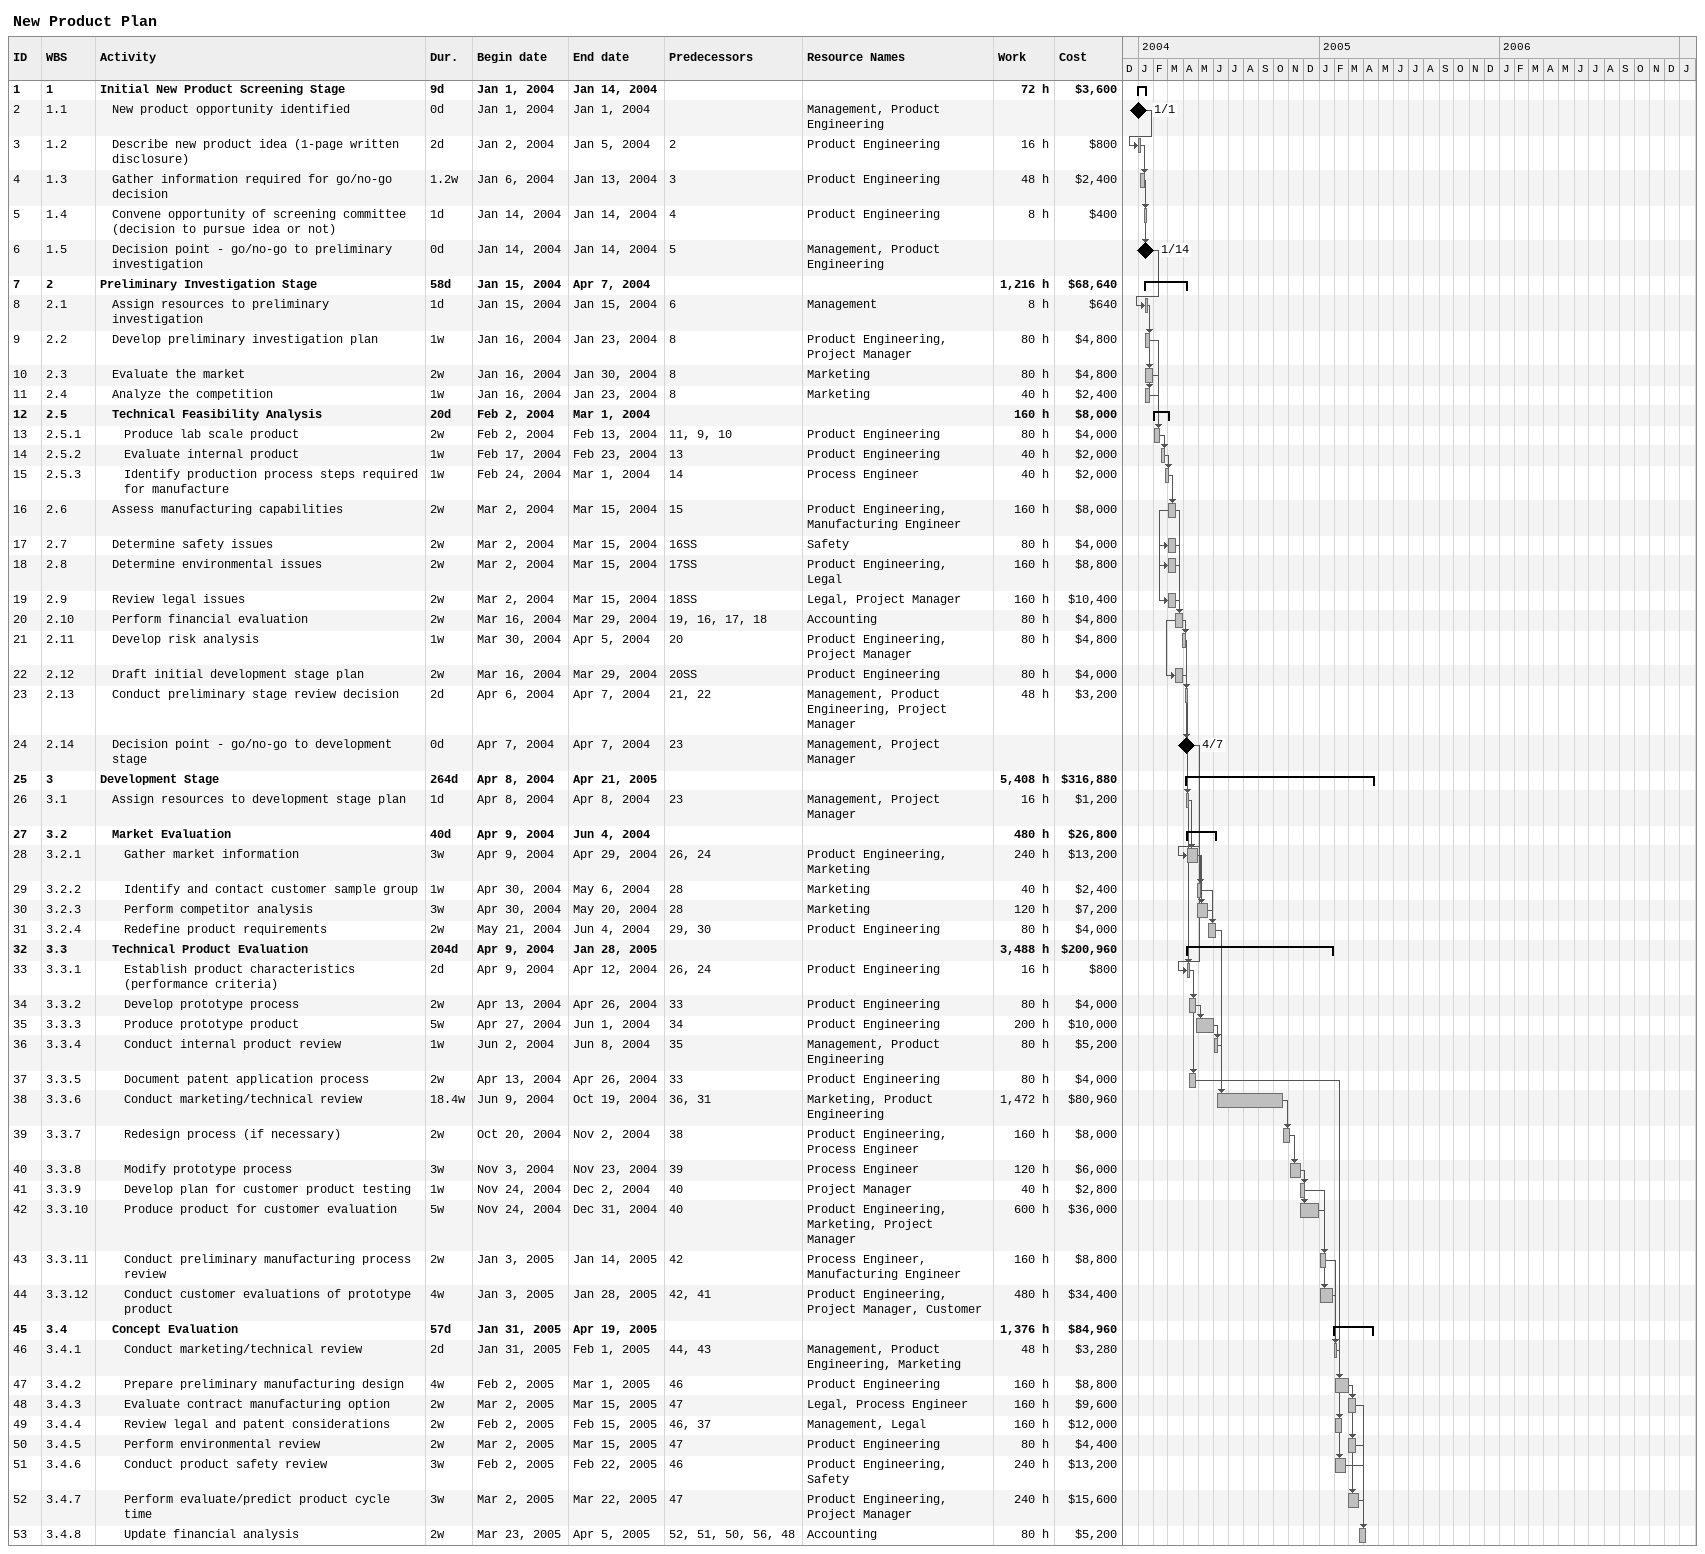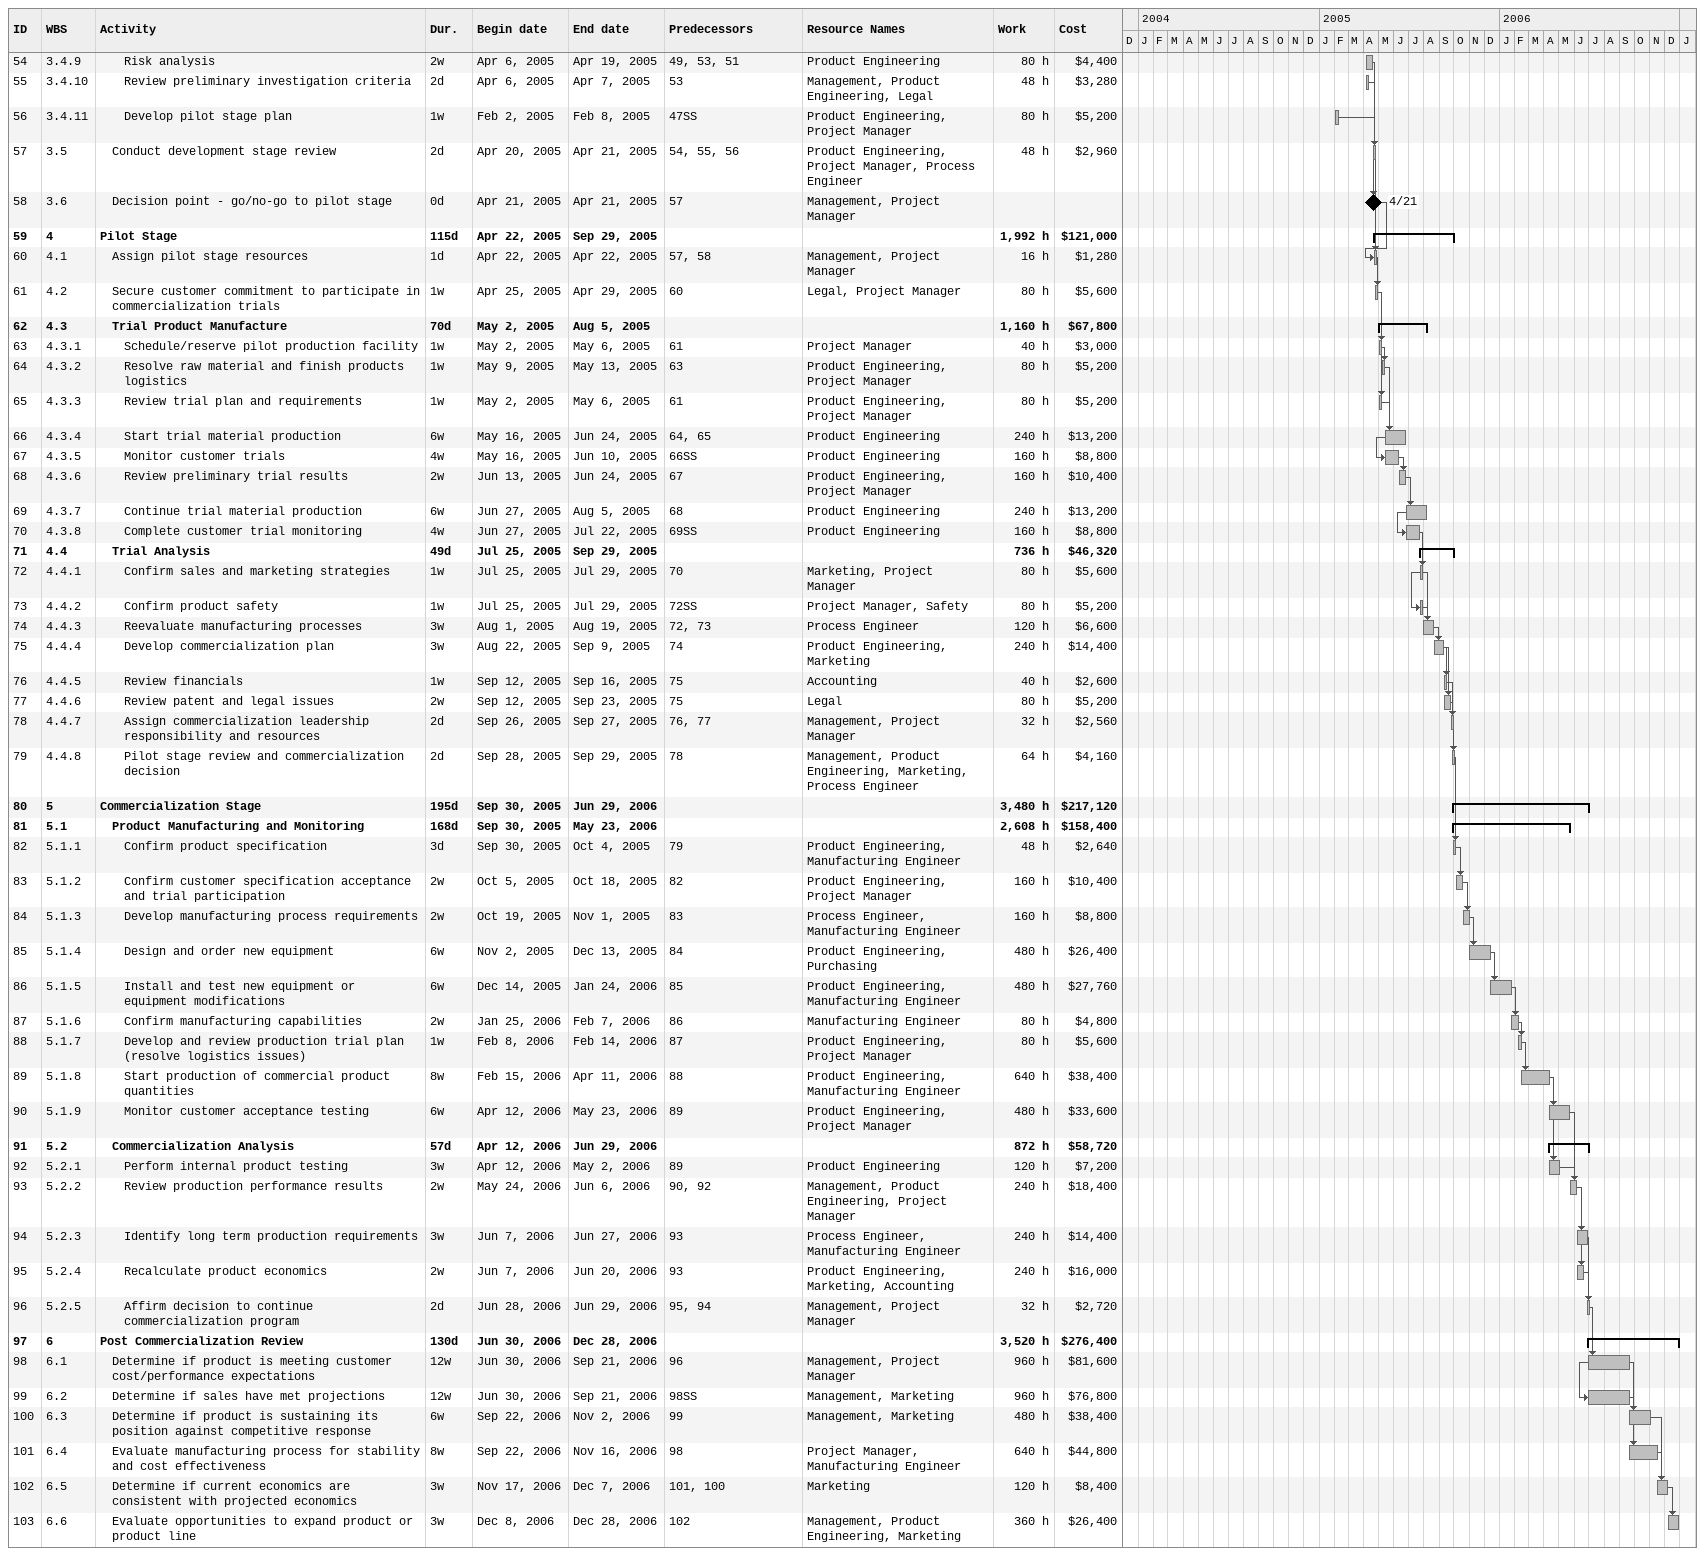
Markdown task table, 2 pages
New Product Plan

| ID | WBS | Task | Duration | Start | Finish | Predecessors | Resources | Work (h) | Cost ($) |
|---|---|---|---|---|---|---|---|---|---|
| 1 | 1 | **Initial New Product Screening Stage** | 9d | 2004-01-01 | 2004-01-14 |  |  | 72 | 3600 |
| 2 | 1.1 | New product opportunity identified | 0d | 2004-01-01 | 2004-01-01 |  | Management, Product Engineering |  |  |
| 3 | 1.2 | Describe new product idea (1-page written disclosure) | 2d | 2004-01-02 | 2004-01-05 | 2 | Product Engineering | 16 | 800 |
| 4 | 1.3 | Gather information required for go/no-go decision | 1.2w | 2004-01-06 | 2004-01-13 | 3 | Product Engineering | 48 | 2400 |
| 5 | 1.4 | Convene opportunity of screening committee (decision to pursue idea or not) | 1d | 2004-01-14 | 2004-01-14 | 4 | Product Engineering | 8 | 400 |
| 6 | 1.5 | Decision point - go/no-go to preliminary investigation | 0d | 2004-01-14 | 2004-01-14 | 5 | Management, Product Engineering |  |  |
| 7 | 2 | **Preliminary Investigation Stage** | 58d | 2004-01-15 | 2004-04-07 |  |  | 1216 | 68640 |
| 8 | 2.1 | Assign resources to preliminary investigation | 1d | 2004-01-15 | 2004-01-15 | 6 | Management | 8 | 640 |
| 9 | 2.2 | Develop preliminary investigation plan | 1w | 2004-01-16 | 2004-01-23 | 8 | Product Engineering, Project Manager | 80 | 4800 |
| 10 | 2.3 | Evaluate the market | 2w | 2004-01-16 | 2004-01-30 | 8 | Marketing | 80 | 4800 |
| 11 | 2.4 | Analyze the competition | 1w | 2004-01-16 | 2004-01-23 | 8 | Marketing | 40 | 2400 |
| 12 | 2.5 | **Technical Feasibility Analysis** | 20d | 2004-02-02 | 2004-03-01 |  |  | 160 | 8000 |
| 13 | 2.5.1 | Produce lab scale product | 2w | 2004-02-02 | 2004-02-13 | 11, 9, 10 | Product Engineering | 80 | 4000 |
| 14 | 2.5.2 | Evaluate internal product | 1w | 2004-02-17 | 2004-02-23 | 13 | Product Engineering | 40 | 2000 |
| 15 | 2.5.3 | Identify production process steps required for manufacture | 1w | 2004-02-24 | 2004-03-01 | 14 | Process Engineer | 40 | 2000 |
| 16 | 2.6 | Assess manufacturing capabilities | 2w | 2004-03-02 | 2004-03-15 | 15 | Product Engineering, Manufacturing Engineer | 160 | 8000 |
| 17 | 2.7 | Determine safety issues | 2w | 2004-03-02 | 2004-03-15 | 16SS | Safety | 80 | 4000 |
| 18 | 2.8 | Determine environmental issues | 2w | 2004-03-02 | 2004-03-15 | 17SS | Product Engineering, Legal | 160 | 8800 |
| 19 | 2.9 | Review legal issues | 2w | 2004-03-02 | 2004-03-15 | 18SS | Legal, Project Manager | 160 | 10400 |
| 20 | 2.10 | Perform financial evaluation | 2w | 2004-03-16 | 2004-03-29 | 19, 16, 17, 18 | Accounting | 80 | 4800 |
| 21 | 2.11 | Develop risk analysis | 1w | 2004-03-30 | 2004-04-05 | 20 | Product Engineering, Project Manager | 80 | 4800 |
| 22 | 2.12 | Draft initial development stage plan | 2w | 2004-03-16 | 2004-03-29 | 20SS | Product Engineering | 80 | 4000 |
| 23 | 2.13 | Conduct preliminary stage review decision | 2d | 2004-04-06 | 2004-04-07 | 21, 22 | Management, Product Engineering, Project Manager | 48 | 3200 |
| 24 | 2.14 | Decision point - go/no-go to development stage | 0d | 2004-04-07 | 2004-04-07 | 23 | Management, Project Manager |  |  |
| 25 | 3 | **Development Stage** | 264d | 2004-04-08 | 2005-04-21 |  |  | 5408 | 316880 |
| 26 | 3.1 | Assign resources to development stage plan | 1d | 2004-04-08 | 2004-04-08 | 23 | Management, Project Manager | 16 | 1200 |
| 27 | 3.2 | **Market Evaluation** | 40d | 2004-04-09 | 2004-06-04 |  |  | 480 | 26800 |
| 28 | 3.2.1 | Gather market information | 3w | 2004-04-09 | 2004-04-29 | 26, 24 | Product Engineering, Marketing | 240 | 13200 |
| 29 | 3.2.2 | Identify and contact customer sample group | 1w | 2004-04-30 | 2004-05-06 | 28 | Marketing | 40 | 2400 |
| 30 | 3.2.3 | Perform competitor analysis | 3w | 2004-04-30 | 2004-05-20 | 28 | Marketing | 120 | 7200 |
| 31 | 3.2.4 | Redefine product requirements | 2w | 2004-05-21 | 2004-06-04 | 29, 30 | Product Engineering | 80 | 4000 |
| 32 | 3.3 | **Technical Product Evaluation** | 204d | 2004-04-09 | 2005-01-28 |  |  | 3488 | 200960 |
| 33 | 3.3.1 | Establish product characteristics (performance criteria) | 2d | 2004-04-09 | 2004-04-12 | 26, 24 | Product Engineering | 16 | 800 |
| 34 | 3.3.2 | Develop prototype process | 2w | 2004-04-13 | 2004-04-26 | 33 | Product Engineering | 80 | 4000 |
| 35 | 3.3.3 | Produce prototype product | 5w | 2004-04-27 | 2004-06-01 | 34 | Product Engineering | 200 | 10000 |
| 36 | 3.3.4 | Conduct internal product review | 1w | 2004-06-02 | 2004-06-08 | 35 | Management, Product Engineering | 80 | 5200 |
| 37 | 3.3.5 | Document patent application process | 2w | 2004-04-13 | 2004-04-26 | 33 | Product Engineering | 80 | 4000 |
| 38 | 3.3.6 | Conduct marketing/technical review | 18.4w | 2004-06-09 | 2004-10-19 | 36, 31 | Marketing, Product Engineering | 1472 | 80960 |
| 39 | 3.3.7 | Redesign process (if necessary) | 2w | 2004-10-20 | 2004-11-02 | 38 | Product Engineering, Process Engineer | 160 | 8000 |
| 40 | 3.3.8 | Modify prototype process | 3w | 2004-11-03 | 2004-11-23 | 39 | Process Engineer | 120 | 6000 |
| 41 | 3.3.9 | Develop plan for customer product testing | 1w | 2004-11-24 | 2004-12-02 | 40 | Project Manager | 40 | 2800 |
| 42 | 3.3.10 | Produce product for customer evaluation | 5w | 2004-11-24 | 2004-12-31 | 40 | Product Engineering, Marketing, Project Manager | 600 | 36000 |
| 43 | 3.3.11 | Conduct preliminary manufacturing process review | 2w | 2005-01-03 | 2005-01-14 | 42 | Process Engineer, Manufacturing Engineer | 160 | 8800 |
| 44 | 3.3.12 | Conduct customer evaluations of prototype product | 4w | 2005-01-03 | 2005-01-28 | 42, 41 | Product Engineering, Project Manager, Customer | 480 | 34400 |
| 45 | 3.4 | **Concept Evaluation** | 57d | 2005-01-31 | 2005-04-19 |  |  | 1376 | 84960 |
| 46 | 3.4.1 | Conduct marketing/technical review | 2d | 2005-01-31 | 2005-02-01 | 44, 43 | Management, Product Engineering, Marketing | 48 | 3280 |
| 47 | 3.4.2 | Prepare preliminary manufacturing design | 4w | 2005-02-02 | 2005-03-01 | 46 | Product Engineering | 160 | 8800 |
| 48 | 3.4.3 | Evaluate contract manufacturing option | 2w | 2005-03-02 | 2005-03-15 | 47 | Legal, Process Engineer | 160 | 9600 |
| 49 | 3.4.4 | Review legal and patent considerations | 2w | 2005-02-02 | 2005-02-15 | 46, 37 | Management, Legal | 160 | 12000 |
| 50 | 3.4.5 | Perform environmental review | 2w | 2005-03-02 | 2005-03-15 | 47 | Product Engineering | 80 | 4400 |
| 51 | 3.4.6 | Conduct product safety review | 3w | 2005-02-02 | 2005-02-22 | 46 | Product Engineering, Safety | 240 | 13200 |
| 52 | 3.4.7 | Perform evaluate/predict product cycle time | 3w | 2005-03-02 | 2005-03-22 | 47 | Product Engineering, Project Manager | 240 | 15600 |
| 53 | 3.4.8 | Update financial analysis | 2w | 2005-03-23 | 2005-04-05 | 52, 51, 50, 56, 48 | Accounting | 80 | 5200 |
| 54 | 3.4.9 | Risk analysis | 2w | 2005-04-06 | 2005-04-19 | 49, 53, 51 | Product Engineering | 80 | 4400 |
| 55 | 3.4.10 | Review preliminary investigation criteria | 2d | 2005-04-06 | 2005-04-07 | 53 | Management, Product Engineering, Legal | 48 | 3280 |
| 56 | 3.4.11 | Develop pilot stage plan | 1w | 2005-02-02 | 2005-02-08 | 47SS | Product Engineering, Project Manager | 80 | 5200 |
| 57 | 3.5 | Conduct development stage review | 2d | 2005-04-20 | 2005-04-21 | 54, 55, 56 | Product Engineering, Project Manager, Process Engineer | 48 | 2960 |
| 58 | 3.6 | Decision point - go/no-go to pilot stage | 0d | 2005-04-21 | 2005-04-21 | 57 | Management, Project Manager |  |  |
| 59 | 4 | **Pilot Stage** | 115d | 2005-04-22 | 2005-09-29 |  |  | 1992 | 121000 |
| 60 | 4.1 | Assign pilot stage resources | 1d | 2005-04-22 | 2005-04-22 | 57, 58 | Management, Project Manager | 16 | 1280 |
| 61 | 4.2 | Secure customer commitment to participate in commercialization trials | 1w | 2005-04-25 | 2005-04-29 | 60 | Legal, Project Manager | 80 | 5600 |
| 62 | 4.3 | **Trial Product Manufacture** | 70d | 2005-05-02 | 2005-08-05 |  |  | 1160 | 67800 |
| 63 | 4.3.1 | Schedule/reserve pilot production facility | 1w | 2005-05-02 | 2005-05-06 | 61 | Project Manager | 40 | 3000 |
| 64 | 4.3.2 | Resolve raw material and finish products logistics | 1w | 2005-05-09 | 2005-05-13 | 63 | Product Engineering, Project Manager | 80 | 5200 |
| 65 | 4.3.3 | Review trial plan and requirements | 1w | 2005-05-02 | 2005-05-06 | 61 | Product Engineering, Project Manager | 80 | 5200 |
| 66 | 4.3.4 | Start trial material production | 6w | 2005-05-16 | 2005-06-24 | 64, 65 | Product Engineering | 240 | 13200 |
| 67 | 4.3.5 | Monitor customer trials | 4w | 2005-05-16 | 2005-06-10 | 66SS | Product Engineering | 160 | 8800 |
| 68 | 4.3.6 | Review preliminary trial results | 2w | 2005-06-13 | 2005-06-24 | 67 | Product Engineering, Project Manager | 160 | 10400 |
| 69 | 4.3.7 | Continue trial material production | 6w | 2005-06-27 | 2005-08-05 | 68 | Product Engineering | 240 | 13200 |
| 70 | 4.3.8 | Complete customer trial monitoring | 4w | 2005-06-27 | 2005-07-22 | 69SS | Product Engineering | 160 | 8800 |
| 71 | 4.4 | **Trial Analysis** | 49d | 2005-07-25 | 2005-09-29 |  |  | 736 | 46320 |
| 72 | 4.4.1 | Confirm sales and marketing strategies | 1w | 2005-07-25 | 2005-07-29 | 70 | Marketing, Project Manager | 80 | 5600 |
| 73 | 4.4.2 | Confirm product safety | 1w | 2005-07-25 | 2005-07-29 | 72SS | Project Manager, Safety | 80 | 5200 |
| 74 | 4.4.3 | Reevaluate manufacturing processes | 3w | 2005-08-01 | 2005-08-19 | 72, 73 | Process Engineer | 120 | 6600 |
| 75 | 4.4.4 | Develop commercialization plan | 3w | 2005-08-22 | 2005-09-09 | 74 | Product Engineering, Marketing | 240 | 14400 |
| 76 | 4.4.5 | Review financials | 1w | 2005-09-12 | 2005-09-16 | 75 | Accounting | 40 | 2600 |
| 77 | 4.4.6 | Review patent and legal issues | 2w | 2005-09-12 | 2005-09-23 | 75 | Legal | 80 | 5200 |
| 78 | 4.4.7 | Assign commercialization leadership responsibility and resources | 2d | 2005-09-26 | 2005-09-27 | 76, 77 | Management, Project Manager | 32 | 2560 |
| 79 | 4.4.8 | Pilot stage review and commercialization decision | 2d | 2005-09-28 | 2005-09-29 | 78 | Management, Product Engineering, Marketing, Process Engineer | 64 | 4160 |
| 80 | 5 | **Commercialization Stage** | 195d | 2005-09-30 | 2006-06-29 |  |  | 3480 | 217120 |
| 81 | 5.1 | **Product Manufacturing and Monitoring** | 168d | 2005-09-30 | 2006-05-23 |  |  | 2608 | 158400 |
| 82 | 5.1.1 | Confirm product specification | 3d | 2005-09-30 | 2005-10-04 | 79 | Product Engineering, Manufacturing Engineer | 48 | 2640 |
| 83 | 5.1.2 | Confirm customer specification acceptance and trial participation | 2w | 2005-10-05 | 2005-10-18 | 82 | Product Engineering, Project Manager | 160 | 10400 |
| 84 | 5.1.3 | Develop manufacturing process requirements | 2w | 2005-10-19 | 2005-11-01 | 83 | Process Engineer, Manufacturing Engineer | 160 | 8800 |
| 85 | 5.1.4 | Design and order new equipment | 6w | 2005-11-02 | 2005-12-13 | 84 | Product Engineering, Purchasing | 480 | 26400 |
| 86 | 5.1.5 | Install and test new equipment or equipment modifications | 6w | 2005-12-14 | 2006-01-24 | 85 | Product Engineering, Manufacturing Engineer | 480 | 27760 |
| 87 | 5.1.6 | Confirm manufacturing capabilities | 2w | 2006-01-25 | 2006-02-07 | 86 | Manufacturing Engineer | 80 | 4800 |
| 88 | 5.1.7 | Develop and review production trial plan (resolve logistics issues) | 1w | 2006-02-08 | 2006-02-14 | 87 | Product Engineering, Project Manager | 80 | 5600 |
| 89 | 5.1.8 | Start production of commercial product quantities | 8w | 2006-02-15 | 2006-04-11 | 88 | Product Engineering, Manufacturing Engineer | 640 | 38400 |
| 90 | 5.1.9 | Monitor customer acceptance testing | 6w | 2006-04-12 | 2006-05-23 | 89 | Product Engineering, Project Manager | 480 | 33600 |
| 91 | 5.2 | **Commercialization Analysis** | 57d | 2006-04-12 | 2006-06-29 |  |  | 872 | 58720 |
| 92 | 5.2.1 | Perform internal product testing | 3w | 2006-04-12 | 2006-05-02 | 89 | Product Engineering | 120 | 7200 |
| 93 | 5.2.2 | Review production performance results | 2w | 2006-05-24 | 2006-06-06 | 90, 92 | Management, Product Engineering, Project Manager | 240 | 18400 |
| 94 | 5.2.3 | Identify long term production requirements | 3w | 2006-06-07 | 2006-06-27 | 93 | Process Engineer, Manufacturing Engineer | 240 | 14400 |
| 95 | 5.2.4 | Recalculate product economics | 2w | 2006-06-07 | 2006-06-20 | 93 | Product Engineering, Marketing, Accounting | 240 | 16000 |
| 96 | 5.2.5 | Affirm decision to continue commercialization program | 2d | 2006-06-28 | 2006-06-29 | 95, 94 | Management, Project Manager | 32 | 2720 |
| 97 | 6 | **Post Commercialization Review** | 130d | 2006-06-30 | 2006-12-28 |  |  | 3520 | 276400 |
| 98 | 6.1 | Determine if product is meeting customer cost/performance expectations | 12w | 2006-06-30 | 2006-09-21 | 96 | Management, Project Manager | 960 | 81600 |
| 99 | 6.2 | Determine if sales have met projections | 12w | 2006-06-30 | 2006-09-21 | 98SS | Management, Marketing | 960 | 76800 |
| 100 | 6.3 | Determine if product is sustaining its position against competitive response | 6w | 2006-09-22 | 2006-11-02 | 99 | Management, Marketing | 480 | 38400 |
| 101 | 6.4 | Evaluate manufacturing process for stability and cost effectiveness | 8w | 2006-09-22 | 2006-11-16 | 98 | Project Manager, Manufacturing Engineer | 640 | 44800 |
| 102 | 6.5 | Determine if current economics are consistent with projected economics | 3w | 2006-11-17 | 2006-12-07 | 101, 100 | Marketing | 120 | 8400 |
| 103 | 6.6 | Evaluate opportunities to expand product or product line | 3w | 2006-12-08 | 2006-12-28 | 102 | Management, Product Engineering, Marketing | 360 | 26400 |
